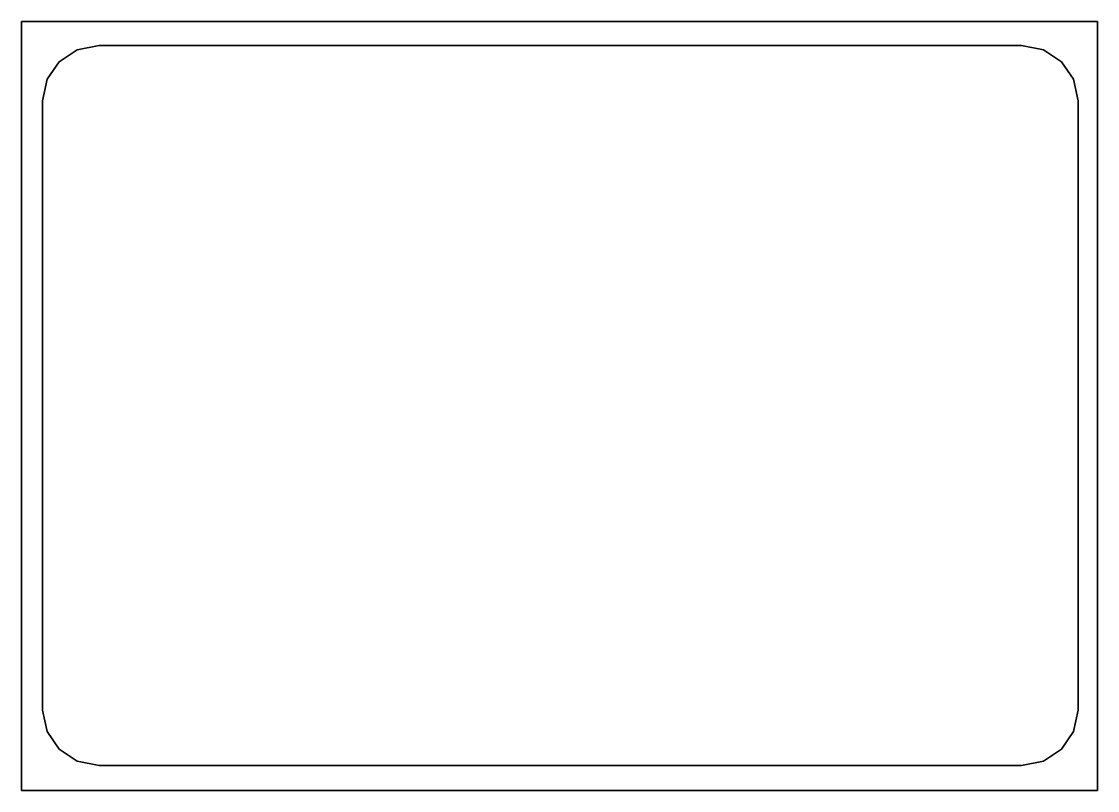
# Model space of a CAD drawing. Header units: millimetres. Extents: x -89 to 299, y 10 to 288.
import ezdxf

# ---------------------------------------------------------------- set-up
doc = ezdxf.new("R2010")
doc.units = ezdxf.units.MM
doc.header["$MEASUREMENT"] = 0
doc.layers.get('0').update_dxf_attribs({"lineweight": 0})
doc.layers.add('Safety', color=7, linetype='Continuous', lineweight=0)

msp = doc.modelspace()

# ---------------------------------------------------------------- linework, layer by layer
at = {"color": 240, "lineweight": 35, "true_color": 0xed1c24}
msp.add_lwpolyline([(-81.57, 38.91), (-79.95, 31.13), (-75.57, 24.76), (-69.07, 20.47), (-61.11, 18.89), (271.98, 18.89), (279.93, 20.47), (286.43, 24.76), (290.82, 31.13), (292.43, 38.91), (292.43, 258.87), (290.82, 266.66), (286.43, 273.02), (279.93, 277.31), (271.98, 278.89), (-61.11, 278.89), (-69.07, 277.31), (-75.57, 273.02), (-79.95, 266.66), (-81.57, 258.87)], close=True, dxfattribs=at)
at = {"layer": 'Safety', "color": 240, "lineweight": 35, "true_color": 0xed1c24}
msp.add_lwpolyline([(299.43, 9.88), (-89.18, 9.88), (-89.18, 287.51), (299.43, 287.51)], close=True, dxfattribs=at)

doc.saveas('drawing.dxf')
